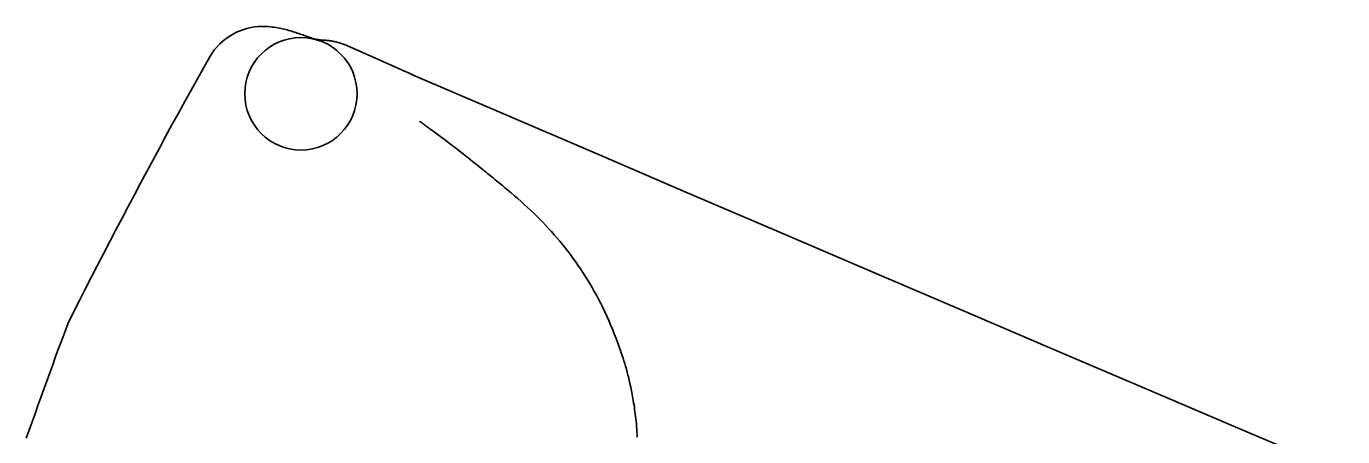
# Model space of a CAD drawing. Header units: millimetres. Extents: x -37281 to 954596, y -59787 to 956680.
# Drawn here: x 3522.33 to 3557.47, y -19352.5 to -19341.56 of the extents above; entities that cross this region are included whole.
import ezdxf

# ---------------------------------------------------------------- set-up
doc = ezdxf.new("R2010")
doc.units = ezdxf.units.MM
doc.header["$MEASUREMENT"] = 0
doc.layers.add('0_Pen_No__7', color=7, linetype='Continuous', lineweight=35)

msp = doc.modelspace()

# ---------------------------------------------------------------- linework, layer by layer
at = {"layer": '0_Pen_No__7', "linetype": 'Continuous', "flags": 128}
for points in [[(3527.239, -19342.352), (3527.358, -19342.176), (3527.493, -19342.026), (3527.639, -19341.901), (3527.791, -19341.798), (3527.941, -19341.717), (3528.085, -19341.657), (3528.217, -19341.614), (3528.331, -19341.588), (3528.429, -19341.572), (3528.517, -19341.563), (3528.596, -19341.558), (3528.667, -19341.558), (3528.731, -19341.561), (3528.79, -19341.566), (3528.844, -19341.572), (3528.895, -19341.578), (3528.945, -19341.584), (3528.993, -19341.591), (3529.04, -19341.599), (3529.085, -19341.607), (3529.129, -19341.616), (3529.173, -19341.625), (3529.215, -19341.635), (3529.256, -19341.645), (3529.297, -19341.655), (3529.336, -19341.666), (3529.376, -19341.677), (3529.414, -19341.688), (3529.452, -19341.7), (3529.49, -19341.712), (3529.527, -19341.724), (3529.564, -19341.736), (3529.601, -19341.749), (3529.638, -19341.762), (3529.675, -19341.775), (3529.712, -19341.788), (3529.749, -19341.801), (3529.787, -19341.814), (3529.825, -19341.827), (3529.863, -19341.841), (3529.901, -19341.854), (3529.938, -19341.867), (3529.975, -19341.879), (3530.011, -19341.891), (3530.047, -19341.903), (3530.082, -19341.915), (3530.117, -19341.926)], [(3530.032, -19341.899), (3530.046, -19341.901), (3530.056, -19341.902), (3530.066, -19341.903), (3530.076, -19341.905), (3530.087, -19341.906), (3530.097, -19341.908), (3530.108, -19341.909), (3530.118, -19341.911), (3530.129, -19341.912), (3530.139, -19341.914), (3530.15, -19341.915), (3530.16, -19341.917), (3530.17, -19341.918), (3530.183, -19341.92), (3530.195, -19341.922), (3530.208, -19341.924), (3530.219, -19341.925), (3530.23, -19341.927)], [(3530.211, -19341.924), (3530.226, -19341.925), (3530.245, -19341.925), (3530.256, -19341.926), (3530.267, -19341.926), (3530.28, -19341.927), (3530.293, -19341.928), (3530.307, -19341.929), (3530.322, -19341.93), (3530.338, -19341.931), (3530.354, -19341.933), (3530.371, -19341.935), (3530.389, -19341.937), (3530.408, -19341.939), (3530.427, -19341.942), (3530.447, -19341.945), (3530.468, -19341.948), (3530.489, -19341.951), (3530.511, -19341.955), (3530.533, -19341.96), (3530.555, -19341.964), (3530.578, -19341.97), (3530.601, -19341.975), (3530.624, -19341.981), (3530.648, -19341.987), (3530.671, -19341.994), (3530.695, -19342.001), (3530.719, -19342.009), (3530.743, -19342.017), (3530.768, -19342.025), (3530.792, -19342.034), (3530.816, -19342.043), (3530.841, -19342.053), (3530.865, -19342.063), (3530.885, -19342.072), (3530.905, -19342.08), (3530.925, -19342.089), (3530.945, -19342.098), (3530.966, -19342.106), (3530.986, -19342.115), (3531.006, -19342.124), (3531.026, -19342.132), (3531.046, -19342.141), (3531.066, -19342.15), (3531.086, -19342.159), (3531.106, -19342.167), (3531.127, -19342.176), (3531.147, -19342.185), (3531.167, -19342.193), (3531.187, -19342.202), (3531.207, -19342.211), (3531.227, -19342.22), (3531.247, -19342.228), (3531.267, -19342.237), (3531.287, -19342.246), (3531.307, -19342.255), (3531.327, -19342.264), (3531.347, -19342.272), (3531.367, -19342.281), (3531.387, -19342.29), (3531.408, -19342.299), (3531.428, -19342.307), (3531.448, -19342.316), (3531.468, -19342.325), (3531.488, -19342.334), (3531.508, -19342.343), (3531.528, -19342.352), (3531.548, -19342.36), (3531.568, -19342.369), (3531.588, -19342.378), (3531.608, -19342.387), (3531.628, -19342.396), (3531.648, -19342.405), (3531.668, -19342.413), (3531.688, -19342.422), (3531.708, -19342.431), (3531.728, -19342.44), (3531.748, -19342.449), (3531.768, -19342.458), (3531.788, -19342.467), (3531.808, -19342.476), (3531.828, -19342.484), (3531.848, -19342.493), (3531.868, -19342.502), (3531.888, -19342.511), (3531.908, -19342.52), (3531.928, -19342.529), (3531.948, -19342.538), (3531.968, -19342.547), (3531.989, -19342.556), (3532.009, -19342.565), (3532.029, -19342.574), (3532.049, -19342.583), (3532.069, -19342.592), (3532.089, -19342.601), (3532.109, -19342.61), (3532.129, -19342.619), (3532.149, -19342.628), (3532.169, -19342.636), (3532.189, -19342.645), (3532.209, -19342.654), (3532.229, -19342.663), (3532.248, -19342.672), (3532.268, -19342.681), (3532.288, -19342.69), (3532.307, -19342.698), (3532.327, -19342.707), (3532.346, -19342.716), (3532.365, -19342.724), (3532.384, -19342.732), (3532.402, -19342.741), (3532.42, -19342.749), (3532.438, -19342.757), (3532.455, -19342.765), (3532.472, -19342.772), (3532.489, -19342.779), (3532.505, -19342.786), (3532.52, -19342.793), (3532.534, -19342.8), (3532.548, -19342.806), (3532.561, -19342.812), (3532.573, -19342.817), (3532.585, -19342.822), (3532.596, -19342.827), (3532.605, -19342.831), (3532.622, -19342.839), (3532.636, -19342.845), (3532.647, -19342.85), (3532.659, -19342.855), (3532.669, -19342.859)], [(3522.33, -19352.545), (3522.407, -19352.327), (3522.485, -19352.108), (3522.562, -19351.89), (3522.64, -19351.671), (3522.718, -19351.453), (3522.797, -19351.235), (3522.875, -19351.017), (3522.954, -19350.799), (3523.034, -19350.582), (3523.113, -19350.364), (3523.193, -19350.147), (3523.274, -19349.929), (3523.354, -19349.712), (3523.435, -19349.495), (3523.593, -19349.18), (3523.752, -19348.865), (3523.912, -19348.551), (3524.072, -19348.237), (3524.234, -19347.924), (3524.395, -19347.611), (3524.558, -19347.298), (3524.721, -19346.986), (3524.885, -19346.674), (3525.049, -19346.362), (3525.214, -19346.051), (3525.38, -19345.739), (3525.546, -19345.428), (3525.713, -19345.116), (3525.881, -19344.804), (3526.05, -19344.493), (3526.219, -19344.183), (3526.389, -19343.873), (3526.559, -19343.565), (3526.729, -19343.259), (3526.899, -19342.954), (3527.069, -19342.652), (3527.239, -19342.352)], [(3557.471, -19353.459), (3554.972, -19352.396), (3552.471, -19351.331), (3549.969, -19350.264), (3547.47, -19349.198), (3544.974, -19348.132), (3542.482, -19347.067), (3539.998, -19346.003), (3537.521, -19344.942), (3535.053, -19343.884), (3532.598, -19342.829)], [(3538.639, -19352.511), (3538.636, -19352.439), (3538.631, -19352.368), (3538.626, -19352.298), (3538.621, -19352.228), (3538.615, -19352.16), (3538.609, -19352.093), (3538.602, -19352.027), (3538.594, -19351.961), (3538.587, -19351.897), (3538.579, -19351.834), (3538.57, -19351.773), (3538.562, -19351.713), (3538.553, -19351.653), (3538.543, -19351.596), (3538.534, -19351.539), (3538.524, -19351.484), (3538.515, -19351.43), (3538.505, -19351.377), (3538.495, -19351.325), (3538.485, -19351.275), (3538.475, -19351.225), (3538.465, -19351.177), (3538.454, -19351.13), (3538.444, -19351.083), (3538.434, -19351.037), (3538.423, -19350.993), (3538.413, -19350.949), (3538.402, -19350.905), (3538.391, -19350.863), (3538.381, -19350.821), (3538.37, -19350.78), (3538.359, -19350.74), (3538.348, -19350.7), (3538.326, -19350.623), (3538.304, -19350.548), (3538.282, -19350.475), (3538.26, -19350.404), (3538.237, -19350.335), (3538.214, -19350.268), (3538.192, -19350.201), (3538.169, -19350.136), (3538.122, -19350.009), (3538.075, -19349.883), (3538.027, -19349.76), (3537.978, -19349.638), (3537.928, -19349.518), (3537.877, -19349.401), (3537.825, -19349.285), (3537.772, -19349.17), (3537.718, -19349.058), (3537.663, -19348.947), (3537.607, -19348.838), (3537.55, -19348.731), (3537.491, -19348.625), (3537.432, -19348.521), (3537.372, -19348.418), (3537.311, -19348.317), (3537.249, -19348.217), (3537.186, -19348.119), (3537.122, -19348.021), (3537.057, -19347.926), (3536.991, -19347.831), (3536.923, -19347.738), (3536.855, -19347.646), (3536.786, -19347.555), (3536.716, -19347.466), (3536.645, -19347.377), (3536.572, -19347.29), (3536.499, -19347.203), (3536.425, -19347.118), (3536.349, -19347.033), (3536.273, -19346.949), (3536.195, -19346.866), (3536.117, -19346.784), (3536.037, -19346.703), (3535.956, -19346.623), (3535.875, -19346.543), (3535.792, -19346.464), (3535.708, -19346.385), (3535.624, -19346.308), (3535.538, -19346.23), (3535.451, -19346.153), (3535.363, -19346.077), (3535.274, -19346.001), (3535.184, -19345.926), (3535.139, -19345.888), (3535.095, -19345.852), (3535.051, -19345.815), (3535.008, -19345.78), (3534.965, -19345.744), (3534.923, -19345.709), (3534.881, -19345.675), (3534.84, -19345.641), (3534.799, -19345.608), (3534.759, -19345.575), (3534.719, -19345.542), (3534.679, -19345.51), (3534.641, -19345.478), (3534.602, -19345.447), (3534.564, -19345.417), (3534.527, -19345.386), (3534.454, -19345.327), (3534.382, -19345.27), (3534.313, -19345.214), (3534.245, -19345.16), (3534.179, -19345.107), (3534.115, -19345.057), (3534.053, -19345.008), (3533.992, -19344.96), (3533.933, -19344.914), (3533.876, -19344.87), (3533.821, -19344.827), (3533.768, -19344.785), (3533.716, -19344.746), (3533.666, -19344.707), (3533.617, -19344.67), (3533.57, -19344.634), (3533.525, -19344.6), (3533.481, -19344.567), (3533.439, -19344.536), (3533.399, -19344.505), (3533.36, -19344.476), (3533.323, -19344.449), (3533.287, -19344.422), (3533.252, -19344.397), (3533.22, -19344.373), (3533.188, -19344.35), (3533.158, -19344.328), (3533.13, -19344.307), (3533.103, -19344.287), (3533.077, -19344.269), (3533.053, -19344.251), (3533.03, -19344.234), (3533.008, -19344.219), (3532.988, -19344.204), (3532.969, -19344.19), (3532.952, -19344.178), (3532.935, -19344.166), (3532.92, -19344.154), (3532.907, -19344.144), (3532.894, -19344.135), (3532.883, -19344.126), (3532.872, -19344.118), (3532.863, -19344.112), (3532.848, -19344.1), (3532.837, -19344.092), (3532.826, -19344.083)]]:
    msp.add_lwpolyline(points, dxfattribs=at)
at = {"layer": '0_Pen_No__7', "linetype": 'Continuous'}
msp.add_circle((3529.661, -19343.356), 1.5, dxfattribs=at)

doc.saveas('drawing.dxf')
